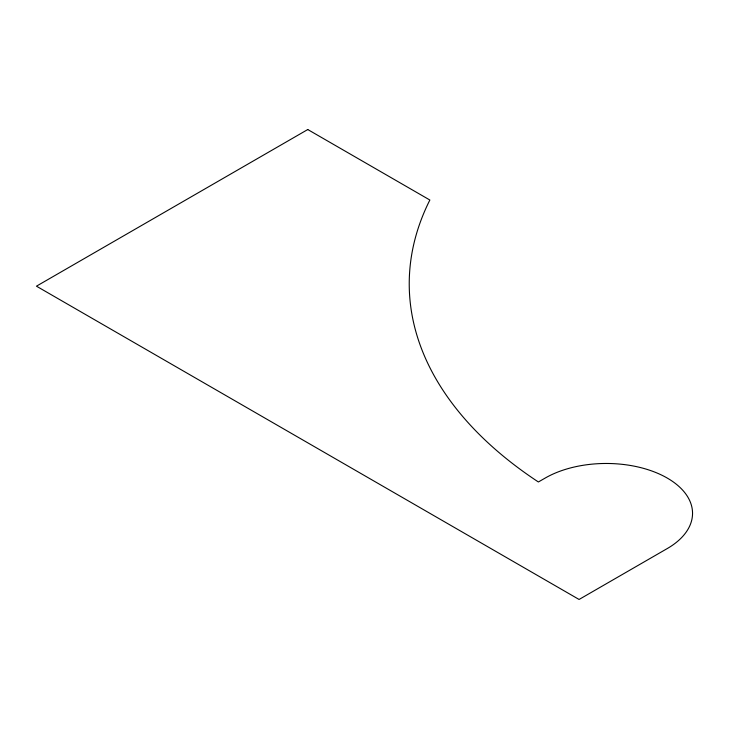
<?xml version="1.0" encoding="UTF-8"?>
<svg xmlns="http://www.w3.org/2000/svg" width="729" height="729" viewBox="0 0 729 729"><rect width="100%" height="100%" fill="white"/><g stroke="black" fill="none" stroke-linecap="round" stroke-linejoin="round"><path stroke-width="1.09" d="M307.766 129.534L36.45 286.178L579.081 599.466L667.263 548.554A86.332 49.845 0 0 0 667.263 478.069A86.332 49.845 0 0 0 545.174 478.069L538.385 481.978A520.679 300.612 0 0 1 429.864 200.028L307.766 129.534"/></g></svg>
